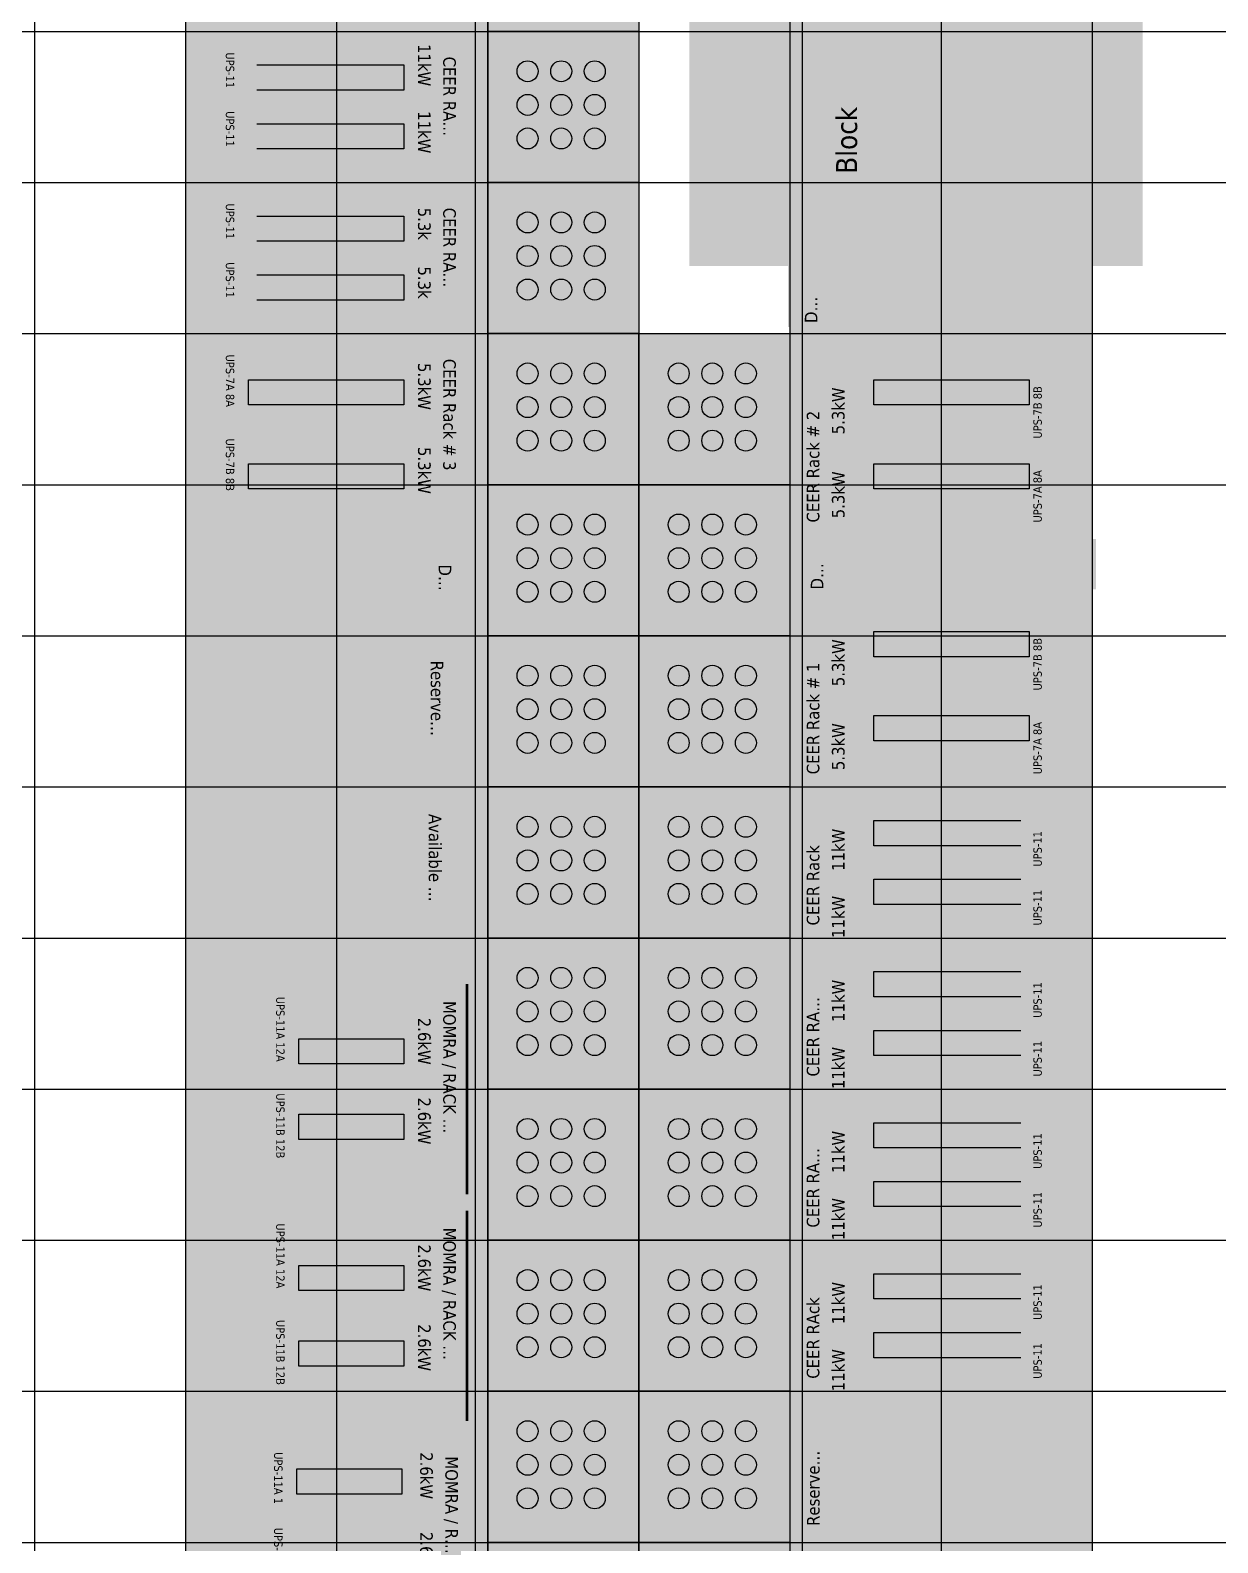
# Model space of a CAD drawing. Header units: millimetres. Extents: x -618 to 58287, y -23922 to -2396.
# Drawn here: x 34783 to 39499, y -15601 to -9595 of the extents above; entities that cross this region are included whole.
import ezdxf

# ---------------------------------------------------------------- set-up
doc = ezdxf.new("R2010")
doc.units = ezdxf.units.MM
doc.header["$MEASUREMENT"] = 0
for name, color, linetype, true_color in [('Background', 7, 'Continuous', 0xffffff), ('Equipment', 7, 'Continuous', 0xffffff), ('Names', 7, 'Continuous', 0xffffff), ('Power', 7, 'Continuous', 0xffffff), ('Room fixture', 7, 'Continuous', 0xffffff), ('Rows', 7, 'Continuous', 0xffffff), ('Tile grid', 7, 'Continuous', 0xafafaf), ('Walls and cages', 7, 'Continuous', 0xffffff)]:
    doc.layers.add(name, color=color, linetype=linetype, true_color=true_color)
doc.styles.add('Tahoma#false#false', font='tahoma.ttf', dxfattribs={"height": 0.2})

msp = doc.modelspace()

# ---------------------------------------------------------------- linework, layer by layer
at = {"layer": 'Background', "lineweight": -3, "transparency": 33554687}
for points in [[(35400, -9600), (36600, -9600), (36600, -10200)], [(36600, -10200), (35400, -10200), (35400, -9600)], [(35400, -10200), (36600, -10200), (36600, -10800)], [(36600, -10800), (35400, -10800), (35400, -10200)], [(38992.3, -10774.3), (37792.3, -10774.3), (37792.3, -10524.3)], [(37792.3, -10524.3), (38992.3, -10524.3), (38992.3, -10774.3)], [(35400, -10800), (36600, -10800), (36600, -11600)], [(36600, -11600), (35400, -11600), (35400, -10800)], [(39000, -11600), (37800, -11600), (37800, -10800)], [(37800, -10800), (39000, -10800), (39000, -11600)], [(35432, -11600), (36582, -11600), (36582, -11950)], [(36582, -11950), (35432, -11950), (35432, -11600)], [(39016, -11816), (37816, -11816), (37816, -11616)], [(37816, -11616), (39016, -11616), (39016, -11816)], [(39000, -12600), (37800, -12600), (37800, -11800)], [(37800, -11800), (39000, -11800), (39000, -12600)], [(35467.3, -11982), (36550.7, -11982), (36550.7, -12582)], [(36550.7, -12582), (35467.3, -12582), (35467.3, -11982)], [(35476, -12590.7), (36542.7, -12590.7), (36542.7, -13240.7)], [(36542.7, -13240.7), (35476, -13240.7), (35476, -12590.7)], [(39000, -13200), (37800, -13200), (37800, -12600)], [(37800, -12600), (39000, -12600), (39000, -13200)], [(39000, -13800), (37800, -13800), (37800, -13200)], [(37800, -13200), (39000, -13200), (39000, -13800)], [(35600, -13350), (36600, -13350), (36600, -14250)], [(36600, -14250), (35600, -14250), (35600, -13350)], [(39000, -14400), (37800, -14400), (37800, -13800)], [(37800, -13800), (39000, -13800), (39000, -14400)], [(35600, -14250), (36600, -14250), (36600, -15150)], [(36600, -15150), (35600, -15150), (35600, -14250)], [(39000, -15000), (37800, -15000), (37800, -14400)], [(37800, -14400), (39000, -14400), (39000, -15000)], [(38884.3, -15601), (37801, -15601), (37801, -15001)], [(37801, -15001), (38884.3, -15001), (38884.3, -15601)], [(35608.3, -15141.7), (36608.3, -15141.7), (36608.3, -15891.7)], [(36608.3, -15891.7), (35608.3, -15891.7), (35608.3, -15141.7)]]:
    msp.add_solid(points, dxfattribs=at)
at = {"layer": 'Equipment', "color": 8, "lineweight": 50, "true_color": 0x6e6e6e, "transparency": 33554687}
for p, q in [((36516.7, -13383.3), (36516.7, -14216.7)), ((36516.7, -14283.3), (36516.7, -15116.7))]:
    msp.add_line(p, q, dxfattribs=at)
at = {"layer": 'Equipment', "color": 9, "lineweight": 50, "true_color": 0xc0c0c0, "transparency": 33554687}
for points in [[(35466.7, -10133.3), (35400, -10200), (35400, -9600)], [(35466.7, -9666.7), (35466.7, -10133.3), (35400, -9600)], [(36533.3, -9666.7), (35466.7, -9666.7), (35400, -9600)], [(35400, -9600), (36600, -9600), (36533.3, -9666.7)], [(36600, -9600), (36600, -10200), (36533.3, -10133.3)], [(36600, -9600), (36533.3, -10133.3), (36533.3, -9666.7)], [(36600, -10200), (35400, -10200), (35466.7, -10133.3)], [(35466.7, -10133.3), (36533.3, -10133.3), (36600, -10200)], [(35466.7, -10733.3), (35400, -10800), (35400, -10200)], [(35466.7, -10266.7), (35466.7, -10733.3), (35400, -10200)], [(36533.3, -10266.7), (35466.7, -10266.7), (35400, -10200)], [(35400, -10200), (36600, -10200), (36533.3, -10266.7)], [(36600, -10200), (36600, -10800), (36533.3, -10733.3)], [(36600, -10200), (36533.3, -10733.3), (36533.3, -10266.7)], [(36600, -10800), (35400, -10800), (35466.7, -10733.3)], [(35466.7, -10733.3), (36533.3, -10733.3), (36600, -10800)], [(35466.7, -11533.3), (35400, -11600), (35400, -10800)], [(35466.7, -10866.7), (35466.7, -11533.3), (35400, -10800)], [(36533.3, -10866.7), (35466.7, -10866.7), (35400, -10800)], [(35400, -10800), (36600, -10800), (36533.3, -10866.7)], [(36600, -10800), (36600, -11600), (36533.3, -11533.3)], [(36600, -10800), (36533.3, -11533.3), (36533.3, -10866.7)], [(38933.3, -10866.7), (37866.7, -10866.7), (37800, -10800)], [(37800, -10800), (39000, -10800), (38933.3, -10866.7)], [(37800, -11600), (37800, -10800), (37866.7, -10866.7)], [(38933.3, -10866.7), (39000, -10800), (39000, -11600)], [(37800, -11600), (37866.7, -10866.7), (37866.7, -11533.3)], [(38933.3, -11533.3), (38933.3, -10866.7), (39000, -11600)], [(36600, -11600), (35400, -11600), (35466.7, -11533.3)], [(35466.7, -11533.3), (36533.3, -11533.3), (36600, -11600)], [(39000, -11600), (37800, -11600), (37866.7, -11533.3)], [(37866.7, -11533.3), (38933.3, -11533.3), (39000, -11600)], [(38933.3, -11866.7), (37866.7, -11866.7), (37800, -11800)], [(37800, -11800), (39000, -11800), (38933.3, -11866.7)], [(37800, -12600), (37800, -11800), (37866.7, -11866.7)], [(38933.3, -11866.7), (39000, -11800), (39000, -12600)], [(37800, -12600), (37866.7, -11866.7), (37866.7, -12533.3)], [(38933.3, -12533.3), (38933.3, -11866.7), (39000, -12600)], [(39000, -12600), (37800, -12600), (37866.7, -12533.3)], [(37866.7, -12533.3), (38933.3, -12533.3), (39000, -12600)], [(38933.3, -12666.7), (37866.7, -12666.7), (37800, -12600)], [(37800, -12600), (39000, -12600), (38933.3, -12666.7)], [(37800, -13200), (37800, -12600), (37866.7, -12666.7)], [(38933.3, -12666.7), (39000, -12600), (39000, -13200)], [(37800, -13200), (37866.7, -12666.7), (37866.7, -13133.3)], [(38933.3, -13133.3), (38933.3, -12666.7), (39000, -13200)], [(39000, -13200), (37800, -13200), (37866.7, -13133.3)], [(37866.7, -13133.3), (38933.3, -13133.3), (39000, -13200)], [(38933.3, -13266.7), (37866.7, -13266.7), (37800, -13200)], [(37800, -13200), (39000, -13200), (38933.3, -13266.7)], [(37800, -13800), (37800, -13200), (37866.7, -13266.7)], [(38933.3, -13266.7), (39000, -13200), (39000, -13800)], [(37800, -13800), (37866.7, -13266.7), (37866.7, -13733.3)], [(38933.3, -13733.3), (38933.3, -13266.7), (39000, -13800)], [(35666.7, -14183.3), (35600, -14250), (35600, -13350)], [(35666.7, -13416.7), (35666.7, -14183.3), (35600, -13350)], [(36533.3, -13416.7), (35666.7, -13416.7), (35600, -13350)], [(35600, -13350), (36600, -13350), (36533.3, -13416.7)], [(36600, -13350), (36600, -14250), (36533.3, -14183.3)], [(36600, -13350), (36533.3, -14183.3), (36533.3, -13416.7)], [(39000, -13800), (37800, -13800), (37866.7, -13733.3)], [(37866.7, -13733.3), (38933.3, -13733.3), (39000, -13800)], [(38933.3, -13866.7), (37866.7, -13866.7), (37800, -13800)], [(37800, -13800), (39000, -13800), (38933.3, -13866.7)], [(37800, -14400), (37800, -13800), (37866.7, -13866.7)], [(38933.3, -13866.7), (39000, -13800), (39000, -14400)], [(37800, -14400), (37866.7, -13866.7), (37866.7, -14333.3)], [(38933.3, -14333.3), (38933.3, -13866.7), (39000, -14400)], [(36600, -14250), (35600, -14250), (35666.7, -14183.3)], [(35666.7, -14183.3), (36533.3, -14183.3), (36600, -14250)], [(35666.7, -15083.3), (35600, -15150), (35600, -14250)], [(35666.7, -14316.7), (35666.7, -15083.3), (35600, -14250)], [(36533.3, -14316.7), (35666.7, -14316.7), (35600, -14250)], [(35600, -14250), (36600, -14250), (36533.3, -14316.7)], [(36600, -14250), (36600, -15150), (36533.3, -15083.3)], [(36600, -14250), (36533.3, -15083.3), (36533.3, -14316.7)], [(39000, -14400), (37800, -14400), (37866.7, -14333.3)], [(37866.7, -14333.3), (38933.3, -14333.3), (39000, -14400)], [(38933.3, -14466.7), (37866.7, -14466.7), (37800, -14400)], [(37800, -14400), (39000, -14400), (38933.3, -14466.7)], [(37800, -15000), (37800, -14400), (37866.7, -14466.7)], [(38933.3, -14466.7), (39000, -14400), (39000, -15000)], [(37800, -15000), (37866.7, -14466.7), (37866.7, -14933.3)], [(38933.3, -14933.3), (38933.3, -14466.7), (39000, -15000)], [(39000, -15000), (37800, -15000), (37866.7, -14933.3)], [(37866.7, -14933.3), (38933.3, -14933.3), (39000, -15000)], [(36600, -15150), (35600, -15150), (35666.7, -15083.3)], [(35666.7, -15083.3), (36533.3, -15083.3), (36600, -15150)], [(35675, -15825), (35608.3, -15891.7), (35608.3, -15141.7)], [(35675, -15208.3), (35675, -15825), (35608.3, -15141.7)], [(36541.7, -15208.3), (35675, -15208.3), (35608.3, -15141.7)], [(35608.3, -15141.7), (36608.3, -15141.7), (36541.7, -15208.3)], [(36608.3, -15141.7), (36608.3, -15891.7), (36541.7, -15825)], [(36608.3, -15141.7), (36541.7, -15825), (36541.7, -15208.3)]]:
    msp.add_solid(points, dxfattribs=at)
at = {"layer": 'Equipment', "color": 18, "lineweight": -3, "true_color": 0x000000, "transparency": 33554687}
for points in [[(35416.7, -10183.3), (35400, -10200), (35400, -9600)], [(35416.7, -9616.7), (35416.7, -10183.3), (35400, -9600)], [(36583.3, -9616.7), (35416.7, -9616.7), (35400, -9600)], [(35400, -9600), (36600, -9600), (36583.3, -9616.7)], [(36600, -9600), (36600, -10200), (36583.3, -10183.3)], [(36600, -9600), (36583.3, -10183.3), (36583.3, -9616.7)], [(36600, -10200), (35400, -10200), (35416.7, -10183.3)], [(35416.7, -10783.3), (35400, -10800), (35400, -10200)], [(35416.7, -10216.7), (35416.7, -10783.3), (35400, -10200)], [(36583.3, -10216.7), (35416.7, -10216.7), (35400, -10200)], [(35400, -10200), (36600, -10200), (36583.3, -10216.7)], [(35416.7, -10183.3), (36583.3, -10183.3), (36600, -10200)], [(36600, -10200), (36600, -10800), (36583.3, -10783.3)], [(36600, -10200), (36583.3, -10783.3), (36583.3, -10216.7)], [(38975.7, -10541), (37809, -10541), (37792.3, -10524.3)], [(37792.3, -10524.3), (38992.3, -10524.3), (38975.7, -10541)], [(37792.3, -10774.3), (37792.3, -10524.3), (37809, -10541)], [(37792.3, -10774.3), (37809, -10541), (37809, -10757.7)], [(38975.7, -10541), (38992.3, -10524.3), (38992.3, -10774.3)], [(38975.7, -10757.7), (38975.7, -10541), (38992.3, -10774.3)], [(36600, -10800), (35400, -10800), (35416.7, -10783.3)], [(35416.7, -11583.3), (35400, -11600), (35400, -10800)], [(35416.7, -10816.7), (35416.7, -11583.3), (35400, -10800)], [(36583.3, -10816.7), (35416.7, -10816.7), (35400, -10800)], [(35400, -10800), (36600, -10800), (36583.3, -10816.7)], [(35416.7, -10783.3), (36583.3, -10783.3), (36600, -10800)], [(36600, -10800), (36600, -11600), (36583.3, -11583.3)], [(36600, -10800), (36583.3, -11583.3), (36583.3, -10816.7)], [(38992.3, -10774.3), (37792.3, -10774.3), (37809, -10757.7)], [(38983.3, -10816.7), (37816.7, -10816.7), (37800, -10800)], [(37800, -10800), (39000, -10800), (38983.3, -10816.7)], [(37800, -11600), (37800, -10800), (37816.7, -10816.7)], [(37809, -10757.7), (38975.7, -10757.7), (38992.3, -10774.3)], [(38983.3, -10816.7), (39000, -10800), (39000, -11600)], [(37800, -11600), (37816.7, -10816.7), (37816.7, -11583.3)], [(38983.3, -11583.3), (38983.3, -10816.7), (39000, -11600)], [(36600, -11600), (35400, -11600), (35416.7, -11583.3)], [(35416.7, -11583.3), (36583.3, -11583.3), (36600, -11600)], [(39000, -11600), (37800, -11600), (37816.7, -11583.3)], [(37816.7, -11583.3), (38983.3, -11583.3), (39000, -11600)], [(35448.7, -11933.3), (35432, -11950), (35432, -11600)], [(35448.7, -11616.7), (35448.7, -11933.3), (35432, -11600)], [(36565.3, -11616.7), (35448.7, -11616.7), (35432, -11600)], [(35432, -11600), (36582, -11600), (36565.3, -11616.7)], [(36582, -11600), (36582, -11950), (36565.3, -11933.3)], [(36582, -11600), (36565.3, -11933.3), (36565.3, -11616.7)], [(38999.3, -11632.7), (37832.7, -11632.7), (37816, -11616)], [(37816, -11616), (39016, -11616), (38999.3, -11632.7)], [(37816, -11816), (37816, -11616), (37832.7, -11632.7)], [(37816, -11816), (37832.7, -11632.7), (37832.7, -11799.3)], [(38999.3, -11632.7), (39016, -11616), (39016, -11816)], [(38999.3, -11799.3), (38999.3, -11632.7), (39016, -11816)], [(38983.3, -11816.7), (37816.7, -11816.7), (37800, -11800)], [(37800, -11800), (39000, -11800), (38983.3, -11816.7)], [(37800, -12600), (37800, -11800), (37816.7, -11816.7)], [(37800, -12600), (37816.7, -11816.7), (37816.7, -12583.3)], [(39016, -11816), (37816, -11816), (37832.7, -11799.3)], [(37832.7, -11799.3), (38999.3, -11799.3), (39016, -11816)], [(38983.3, -11816.7), (39000, -11800), (39000, -12600)], [(38983.3, -12583.3), (38983.3, -11816.7), (39000, -12600)], [(36582, -11950), (35432, -11950), (35448.7, -11933.3)], [(35448.7, -11933.3), (36565.3, -11933.3), (36582, -11950)], [(35484, -12565.3), (35467.3, -12582), (35467.3, -11982)], [(35484, -11998.7), (35484, -12565.3), (35467.3, -11982)], [(36534, -11998.7), (35484, -11998.7), (35467.3, -11982)], [(35467.3, -11982), (36550.7, -11982), (36534, -11998.7)], [(36550.7, -11982), (36550.7, -12582), (36534, -12565.3)], [(36550.7, -11982), (36534, -12565.3), (36534, -11998.7)], [(36550.7, -12582), (35467.3, -12582), (35484, -12565.3)], [(35492.7, -13224), (35476, -13240.7), (35476, -12590.7)], [(35492.7, -12607.3), (35492.7, -13224), (35476, -12590.7)], [(36526, -12607.3), (35492.7, -12607.3), (35476, -12590.7)], [(35476, -12590.7), (36542.7, -12590.7), (36526, -12607.3)], [(35484, -12565.3), (36534, -12565.3), (36550.7, -12582)], [(36542.7, -12590.7), (36542.7, -13240.7), (36526, -13224)], [(36542.7, -12590.7), (36526, -13224), (36526, -12607.3)], [(39000, -12600), (37800, -12600), (37816.7, -12583.3)], [(38983.3, -12616.7), (37816.7, -12616.7), (37800, -12600)], [(37800, -12600), (39000, -12600), (38983.3, -12616.7)], [(37800, -13200), (37800, -12600), (37816.7, -12616.7)], [(37816.7, -12583.3), (38983.3, -12583.3), (39000, -12600)], [(38983.3, -12616.7), (39000, -12600), (39000, -13200)], [(37800, -13200), (37816.7, -12616.7), (37816.7, -13183.3)], [(38983.3, -13183.3), (38983.3, -12616.7), (39000, -13200)], [(39000, -13200), (37800, -13200), (37816.7, -13183.3)], [(38983.3, -13216.7), (37816.7, -13216.7), (37800, -13200)], [(37800, -13200), (39000, -13200), (38983.3, -13216.7)], [(37800, -13800), (37800, -13200), (37816.7, -13216.7)], [(37816.7, -13183.3), (38983.3, -13183.3), (39000, -13200)], [(38983.3, -13216.7), (39000, -13200), (39000, -13800)], [(36542.7, -13240.7), (35476, -13240.7), (35492.7, -13224)], [(35492.7, -13224), (36526, -13224), (36542.7, -13240.7)], [(37800, -13800), (37816.7, -13216.7), (37816.7, -13783.3)], [(38983.3, -13783.3), (38983.3, -13216.7), (39000, -13800)], [(35616.7, -14233.3), (35600, -14250), (35600, -13350)], [(35616.7, -13366.7), (35616.7, -14233.3), (35600, -13350)], [(36583.3, -13366.7), (35616.7, -13366.7), (35600, -13350)], [(35600, -13350), (36600, -13350), (36583.3, -13366.7)], [(36600, -13350), (36600, -14250), (36583.3, -14233.3)], [(36600, -13350), (36583.3, -14233.3), (36583.3, -13366.7)], [(39000, -13800), (37800, -13800), (37816.7, -13783.3)], [(38983.3, -13816.7), (37816.7, -13816.7), (37800, -13800)], [(37800, -13800), (39000, -13800), (38983.3, -13816.7)], [(37800, -14400), (37800, -13800), (37816.7, -13816.7)], [(37816.7, -13783.3), (38983.3, -13783.3), (39000, -13800)], [(38983.3, -13816.7), (39000, -13800), (39000, -14400)], [(37800, -14400), (37816.7, -13816.7), (37816.7, -14383.3)], [(38983.3, -14383.3), (38983.3, -13816.7), (39000, -14400)], [(36600, -14250), (35600, -14250), (35616.7, -14233.3)], [(35616.7, -14233.3), (36583.3, -14233.3), (36600, -14250)], [(35616.7, -15133.3), (35600, -15150), (35600, -14250)], [(35616.7, -14266.7), (35616.7, -15133.3), (35600, -14250)], [(36583.3, -14266.7), (35616.7, -14266.7), (35600, -14250)], [(35600, -14250), (36600, -14250), (36583.3, -14266.7)], [(36600, -14250), (36600, -15150), (36583.3, -15133.3)], [(36600, -14250), (36583.3, -15133.3), (36583.3, -14266.7)], [(39000, -14400), (37800, -14400), (37816.7, -14383.3)], [(38983.3, -14416.7), (37816.7, -14416.7), (37800, -14400)], [(37800, -14400), (39000, -14400), (38983.3, -14416.7)], [(37800, -15000), (37800, -14400), (37816.7, -14416.7)], [(37816.7, -14383.3), (38983.3, -14383.3), (39000, -14400)], [(38983.3, -14416.7), (39000, -14400), (39000, -15000)], [(37800, -15000), (37816.7, -14416.7), (37816.7, -14983.3)], [(38983.3, -14983.3), (38983.3, -14416.7), (39000, -15000)], [(39000, -15000), (37800, -15000), (37816.7, -14983.3)], [(38867.7, -15017.7), (37817.7, -15017.7), (37801, -15001)], [(37801, -15001), (38884.3, -15001), (38867.7, -15017.7)], [(37801, -15601), (37801, -15001), (37817.7, -15017.7)], [(37816.7, -14983.3), (38983.3, -14983.3), (39000, -15000)], [(38867.7, -15017.7), (38884.3, -15001), (38884.3, -15601)], [(37801, -15601), (37817.7, -15017.7), (37817.7, -15584.3)], [(38867.7, -15584.3), (38867.7, -15017.7), (38884.3, -15601)], [(36600, -15150), (35600, -15150), (35616.7, -15133.3)], [(35616.7, -15133.3), (36583.3, -15133.3), (36600, -15150)], [(35625, -15875), (35608.3, -15891.7), (35608.3, -15141.7)], [(35625, -15158.3), (35625, -15875), (35608.3, -15141.7)], [(36591.7, -15158.3), (35625, -15158.3), (35608.3, -15141.7)], [(35608.3, -15141.7), (36608.3, -15141.7), (36591.7, -15158.3)], [(36608.3, -15141.7), (36608.3, -15891.7), (36591.7, -15875)], [(36608.3, -15141.7), (36591.7, -15875), (36591.7, -15158.3)], [(38884.3, -15601), (37801, -15601), (37817.7, -15584.3)], [(37817.7, -15584.3), (38867.7, -15584.3), (38884.3, -15601)]]:
    msp.add_solid(points, dxfattribs=at)
at = {"layer": 'Equipment', "color": 21, "lineweight": 50, "true_color": 0xf49191, "transparency": 33554687}
for points in [[(38925.7, -10591), (37859, -10591), (37792.3, -10524.3)], [(37792.3, -10524.3), (38992.3, -10524.3), (38925.7, -10591)], [(37792.3, -10774.3), (37792.3, -10524.3), (37859, -10591)], [(38925.7, -10591), (38992.3, -10524.3), (38992.3, -10774.3)], [(37792.3, -10774.3), (37859, -10591), (37859, -10707.7)], [(38925.7, -10707.7), (38925.7, -10591), (38992.3, -10774.3)], [(38992.3, -10774.3), (37792.3, -10774.3), (37859, -10707.7)], [(37859, -10707.7), (38925.7, -10707.7), (38992.3, -10774.3)], [(35498.7, -11883.3), (35432, -11950), (35432, -11600)], [(35498.7, -11666.7), (35498.7, -11883.3), (35432, -11600)], [(36515.3, -11666.7), (35498.7, -11666.7), (35432, -11600)], [(35432, -11600), (36582, -11600), (36515.3, -11666.7)], [(36582, -11600), (36582, -11950), (36515.3, -11883.3)], [(36582, -11600), (36515.3, -11883.3), (36515.3, -11666.7)], [(38949.3, -11682.7), (37882.7, -11682.7), (37816, -11616)], [(37816, -11616), (39016, -11616), (38949.3, -11682.7)], [(37816, -11816), (37816, -11616), (37882.7, -11682.7)], [(38949.3, -11682.7), (39016, -11616), (39016, -11816)], [(37816, -11816), (37882.7, -11682.7), (37882.7, -11749.3)], [(38949.3, -11749.3), (38949.3, -11682.7), (39016, -11816)], [(39016, -11816), (37816, -11816), (37882.7, -11749.3)], [(37882.7, -11749.3), (38949.3, -11749.3), (39016, -11816)], [(36582, -11950), (35432, -11950), (35498.7, -11883.3)], [(35498.7, -11883.3), (36515.3, -11883.3), (36582, -11950)], [(35534, -12515.3), (35467.3, -12582), (35467.3, -11982)], [(35534, -12048.7), (35534, -12515.3), (35467.3, -11982)], [(36484, -12048.7), (35534, -12048.7), (35467.3, -11982)], [(35467.3, -11982), (36550.7, -11982), (36484, -12048.7)], [(36550.7, -11982), (36550.7, -12582), (36484, -12515.3)], [(36550.7, -11982), (36484, -12515.3), (36484, -12048.7)], [(36550.7, -12582), (35467.3, -12582), (35534, -12515.3)], [(35534, -12515.3), (36484, -12515.3), (36550.7, -12582)], [(35542.7, -13174), (35476, -13240.7), (35476, -12590.7)], [(35542.7, -12657.3), (35542.7, -13174), (35476, -12590.7)], [(36476, -12657.3), (35542.7, -12657.3), (35476, -12590.7)], [(35476, -12590.7), (36542.7, -12590.7), (36476, -12657.3)], [(36542.7, -12590.7), (36542.7, -13240.7), (36476, -13174)], [(36542.7, -12590.7), (36476, -13174), (36476, -12657.3)], [(36542.7, -13240.7), (35476, -13240.7), (35542.7, -13174)], [(35542.7, -13174), (36476, -13174), (36542.7, -13240.7)], [(38817.7, -15067.7), (37867.7, -15067.7), (37801, -15001)], [(37801, -15001), (38884.3, -15001), (38817.7, -15067.7)], [(37801, -15601), (37801, -15001), (37867.7, -15067.7)], [(38817.7, -15067.7), (38884.3, -15001), (38884.3, -15601)], [(37801, -15601), (37867.7, -15067.7), (37867.7, -15534.3)], [(38817.7, -15534.3), (38817.7, -15067.7), (38884.3, -15601)], [(38884.3, -15601), (37801, -15601), (37867.7, -15534.3)], [(37867.7, -15534.3), (38817.7, -15534.3), (38884.3, -15601)]]:
    msp.add_solid(points, dxfattribs=at)
at = {"layer": 'Power', "color": 8, "lineweight": -3, "true_color": 0x808080, "transparency": 33554687}
for p, q in [((35683.3, -9733.3), (36266.7, -9733.3)), ((36266.7, -9733.3), (36266.7, -9833.3)), ((36266.7, -9833.3), (35683.3, -9833.3)), ((35683.3, -9966.7), (36266.7, -9966.7)), ((36266.7, -9966.7), (36266.7, -10066.7)), ((36266.7, -10066.7), (35683.3, -10066.7)), ((35683.3, -10333.3), (36266.7, -10333.3)), ((36266.7, -10333.3), (36266.7, -10433.3)), ((36266.7, -10433.3), (35683.3, -10433.3)), ((35683.3, -10566.7), (36266.7, -10566.7)), ((36266.7, -10566.7), (36266.7, -10666.7)), ((36266.7, -10666.7), (35683.3, -10666.7)), ((35650, -11083.3), (35650, -10983.3)), ((35650, -10983.3), (36266.7, -10983.3)), ((36266.7, -10983.3), (36266.7, -11083.3)), ((38133.3, -11083.3), (38133.3, -10983.3)), ((38133.3, -10983.3), (38750, -10983.3)), ((38750, -10983.3), (38750, -11083.3)), ((36266.7, -11083.3), (35650, -11083.3)), ((38750, -11083.3), (38133.3, -11083.3)), ((35650, -11416.7), (35650, -11316.7)), ((35650, -11316.7), (36266.7, -11316.7)), ((36266.7, -11316.7), (36266.7, -11416.7)), ((38133.3, -11416.7), (38133.3, -11316.7)), ((38133.3, -11316.7), (38750, -11316.7)), ((38750, -11316.7), (38750, -11416.7)), ((36266.7, -11416.7), (35650, -11416.7)), ((38750, -11416.7), (38133.3, -11416.7)), ((38133.3, -12083.3), (38133.3, -11983.3)), ((38133.3, -11983.3), (38750, -11983.3)), ((38750, -11983.3), (38750, -12083.3)), ((38750, -12083.3), (38133.3, -12083.3)), ((38133.3, -12416.7), (38133.3, -12316.7)), ((38133.3, -12316.7), (38750, -12316.7)), ((38750, -12316.7), (38750, -12416.7)), ((38750, -12416.7), (38133.3, -12416.7)), ((38133.3, -12833.3), (38133.3, -12733.3)), ((38133.3, -12733.3), (38716.7, -12733.3)), ((38716.7, -12833.3), (38133.3, -12833.3)), ((38133.3, -13066.7), (38133.3, -12966.7)), ((38133.3, -12966.7), (38716.7, -12966.7)), ((38716.7, -13066.7), (38133.3, -13066.7)), ((38133.3, -13433.3), (38133.3, -13333.3)), ((38133.3, -13333.3), (38716.7, -13333.3)), ((38716.7, -13433.3), (38133.3, -13433.3)), ((38133.3, -13666.7), (38133.3, -13566.7)), ((38133.3, -13566.7), (38716.7, -13566.7)), ((35850, -13700), (35850, -13600)), ((35850, -13600), (36266.7, -13600)), ((36266.7, -13600), (36266.7, -13700)), ((38716.7, -13666.7), (38133.3, -13666.7)), ((36266.7, -13700), (35850, -13700)), ((35850, -14000), (35850, -13900)), ((35850, -13900), (36266.7, -13900)), ((36266.7, -13900), (36266.7, -14000)), ((38133.3, -14033.3), (38133.3, -13933.3)), ((38133.3, -13933.3), (38716.7, -13933.3)), ((36266.7, -14000), (35850, -14000)), ((38716.7, -14033.3), (38133.3, -14033.3)), ((38133.3, -14266.7), (38133.3, -14166.7)), ((38133.3, -14166.7), (38716.7, -14166.7)), ((38716.7, -14266.7), (38133.3, -14266.7)), ((35850, -14600), (35850, -14500)), ((35850, -14500), (36266.7, -14500)), ((36266.7, -14500), (36266.7, -14600)), ((38133.3, -14633.3), (38133.3, -14533.3)), ((38133.3, -14533.3), (38716.7, -14533.3)), ((36266.7, -14600), (35850, -14600)), ((38716.7, -14633.3), (38133.3, -14633.3)), ((38133.3, -14866.7), (38133.3, -14766.7)), ((38133.3, -14766.7), (38716.7, -14766.7)), ((35850, -14900), (35850, -14800)), ((35850, -14800), (36266.7, -14800)), ((36266.7, -14800), (36266.7, -14900)), ((38716.7, -14866.7), (38133.3, -14866.7)), ((36266.7, -14900), (35850, -14900)), ((35841.7, -15408.3), (35841.7, -15308.3)), ((35841.7, -15308.3), (36258.3, -15308.3)), ((36258.3, -15308.3), (36258.3, -15408.3)), ((36258.3, -15408.3), (35841.7, -15408.3))]:
    msp.add_line(p, q, dxfattribs=at)
at = {"layer": 'Power', "color": 138, "lineweight": -3, "true_color": 0x01505e, "transparency": 33554687}
for points in [[(35600, -9683.3), (35600, -9883.3), (35516.7, -9683.3), (35516.7, -9883.3)], [(35600, -9916.7), (35600, -10116.7), (35516.7, -9916.7), (35516.7, -10116.7)], [(35600, -10283.3), (35600, -10483.3), (35516.7, -10283.3), (35516.7, -10483.3)], [(35600, -10516.7), (35600, -10716.7), (35516.7, -10516.7), (35516.7, -10716.7)], [(35600, -10883.3), (35600, -11183.3), (35516.7, -10883.3), (35516.7, -11183.3)], [(38800, -11183.3), (38800, -10883.3), (38883.3, -11183.3), (38883.3, -10883.3)], [(35600, -11216.7), (35600, -11516.7), (35516.7, -11216.7), (35516.7, -11516.7)], [(38800, -11516.7), (38800, -11216.7), (38883.3, -11516.7), (38883.3, -11216.7)], [(38800, -12183.3), (38800, -11883.3), (38883.3, -12183.3), (38883.3, -11883.3)], [(38800, -12516.7), (38800, -12216.7), (38883.3, -12516.7), (38883.3, -12216.7)], [(38800, -12883.3), (38800, -12683.3), (38883.3, -12883.3), (38883.3, -12683.3)], [(38800, -13116.7), (38800, -12916.7), (38883.3, -13116.7), (38883.3, -12916.7)], [(38800, -13483.3), (38800, -13283.3), (38883.3, -13483.3), (38883.3, -13283.3)], [(35800, -13433.3), (35800, -13783.3), (35716.7, -13433.3), (35716.7, -13783.3)], [(38800, -13716.7), (38800, -13516.7), (38883.3, -13716.7), (38883.3, -13516.7)], [(35800, -13816.7), (35800, -14166.7), (35716.7, -13816.7), (35716.7, -14166.7)], [(38800, -14083.3), (38800, -13883.3), (38883.3, -14083.3), (38883.3, -13883.3)], [(38800, -14316.7), (38800, -14116.7), (38883.3, -14316.7), (38883.3, -14116.7)], [(35800, -14333.3), (35800, -14683.3), (35716.7, -14333.3), (35716.7, -14683.3)], [(38800, -14683.3), (38800, -14483.3), (38883.3, -14683.3), (38883.3, -14483.3)], [(35800, -14716.7), (35800, -15066.7), (35716.7, -14716.7), (35716.7, -15066.7)], [(38800, -14916.7), (38800, -14716.7), (38883.3, -14916.7), (38883.3, -14716.7)], [(35791.7, -15241.7), (35791.7, -15525), (35708.3, -15241.7), (35708.3, -15525)], [(35791.7, -15541.7), (35791.7, -15825), (35708.3, -15541.7), (35708.3, -15825)]]:
    msp.add_solid(points, dxfattribs=at)
at = {"layer": 'Power', "lineweight": -3, "transparency": 33554687}
for points in [[(36266.7, -9733.3), (36266.7, -9833.3), (35650, -9733.3), (35650, -9833.3)], [(36266.7, -9966.7), (36266.7, -10066.7), (35650, -9966.7), (35650, -10066.7)], [(36266.7, -10333.3), (36266.7, -10433.3), (35650, -10333.3), (35650, -10433.3)], [(36266.7, -10566.7), (36266.7, -10666.7), (35650, -10566.7), (35650, -10666.7)], [(36266.7, -10983.3), (36266.7, -11083.3), (35650, -10983.3), (35650, -11083.3)], [(38133.3, -11083.3), (38133.3, -10983.3), (38750, -11083.3), (38750, -10983.3)], [(36266.7, -11316.7), (36266.7, -11416.7), (35650, -11316.7), (35650, -11416.7)], [(38133.3, -11416.7), (38133.3, -11316.7), (38750, -11416.7), (38750, -11316.7)], [(38133.3, -12083.3), (38133.3, -11983.3), (38750, -12083.3), (38750, -11983.3)], [(38133.3, -12416.7), (38133.3, -12316.7), (38750, -12416.7), (38750, -12316.7)], [(38133.3, -12833.3), (38133.3, -12733.3), (38750, -12833.3), (38750, -12733.3)], [(38133.3, -13066.7), (38133.3, -12966.7), (38750, -13066.7), (38750, -12966.7)], [(38133.3, -13433.3), (38133.3, -13333.3), (38750, -13433.3), (38750, -13333.3)], [(38133.3, -13666.7), (38133.3, -13566.7), (38750, -13666.7), (38750, -13566.7)], [(36266.7, -13600), (36266.7, -13700), (35850, -13600), (35850, -13700)], [(36266.7, -13900), (36266.7, -14000), (35850, -13900), (35850, -14000)], [(38133.3, -14033.3), (38133.3, -13933.3), (38750, -14033.3), (38750, -13933.3)], [(38133.3, -14266.7), (38133.3, -14166.7), (38750, -14266.7), (38750, -14166.7)], [(36266.7, -14500), (36266.7, -14600), (35850, -14500), (35850, -14600)], [(38133.3, -14633.3), (38133.3, -14533.3), (38750, -14633.3), (38750, -14533.3)], [(38133.3, -14866.7), (38133.3, -14766.7), (38750, -14866.7), (38750, -14766.7)], [(36266.7, -14800), (36266.7, -14900), (35850, -14800), (35850, -14900)], [(36258.3, -15308.3), (36258.3, -15408.3), (35841.7, -15308.3), (35841.7, -15408.3)]]:
    msp.add_solid(points, dxfattribs=at)
at = {"layer": 'Power', "color": 22, "lineweight": -3, "true_color": 0xc92518, "transparency": 33554687}
for points in [[(36266.7, -9733.3), (36266.7, -9833.3), (35650, -9733.3), (35650, -9833.3)], [(36266.7, -9966.7), (36266.7, -10066.7), (35650, -9966.7), (35650, -10066.7)], [(36266.7, -10983.3), (36266.7, -11083.3), (35650, -10983.3), (35650, -11083.3)], [(38133.3, -11083.3), (38133.3, -10983.3), (38750, -11083.3), (38750, -10983.3)], [(36266.7, -11316.7), (36266.7, -11416.7), (35650, -11316.7), (35650, -11416.7)], [(38133.3, -11416.7), (38133.3, -11316.7), (38750, -11416.7), (38750, -11316.7)], [(38133.3, -12083.3), (38133.3, -11983.3), (38750, -12083.3), (38750, -11983.3)], [(38133.3, -12416.7), (38133.3, -12316.7), (38750, -12416.7), (38750, -12316.7)], [(38133.3, -12833.3), (38133.3, -12733.3), (38750, -12833.3), (38750, -12733.3)], [(38133.3, -13066.7), (38133.3, -12966.7), (38750, -13066.7), (38750, -12966.7)], [(38133.3, -13433.3), (38133.3, -13333.3), (38750, -13433.3), (38750, -13333.3)], [(38133.3, -13666.7), (38133.3, -13566.7), (38750, -13666.7), (38750, -13566.7)], [(36266.7, -13600), (36266.7, -13700), (35850, -13600), (35850, -13700)], [(36266.7, -13900), (36266.7, -14000), (35850, -13900), (35850, -14000)], [(38133.3, -14033.3), (38133.3, -13933.3), (38750, -14033.3), (38750, -13933.3)], [(38133.3, -14266.7), (38133.3, -14166.7), (38750, -14266.7), (38750, -14166.7)], [(36266.7, -14500), (36266.7, -14600), (35850, -14500), (35850, -14600)], [(38133.3, -14633.3), (38133.3, -14533.3), (38750, -14633.3), (38750, -14533.3)], [(38133.3, -14866.7), (38133.3, -14766.7), (38750, -14866.7), (38750, -14766.7)], [(36266.7, -14800), (36266.7, -14900), (35850, -14800), (35850, -14900)], [(36258.3, -15308.3), (36258.3, -15408.3), (35841.7, -15308.3), (35841.7, -15408.3)]]:
    msp.add_solid(points, dxfattribs=at)
at = {"layer": 'Power', "color": 13, "lineweight": -3, "true_color": 0xe7473c, "transparency": 33554687}
for points in [[(35900, -9733.3), (35900, -9833.3), (35650, -9733.3), (35650, -9833.3)], [(35900, -9966.7), (35900, -10066.7), (35650, -9966.7), (35650, -10066.7)], [(36066.7, -10983.3), (36066.7, -11083.3), (35650, -10983.3), (35650, -11083.3)], [(38400, -11083.3), (38400, -10983.3), (38750, -11083.3), (38750, -10983.3)], [(36066.7, -11316.7), (36066.7, -11416.7), (35650, -11316.7), (35650, -11416.7)], [(38400, -11416.7), (38400, -11316.7), (38750, -11416.7), (38750, -11316.7)], [(38233.3, -12083.3), (38233.3, -11983.3), (38750, -12083.3), (38750, -11983.3)], [(38233.3, -12416.7), (38233.3, -12316.7), (38750, -12416.7), (38750, -12316.7)], [(38566.7, -12833.3), (38566.7, -12733.3), (38750, -12833.3), (38750, -12733.3)], [(38566.7, -13066.7), (38566.7, -12966.7), (38750, -13066.7), (38750, -12966.7)], [(38583.3, -13433.3), (38583.3, -13333.3), (38750, -13433.3), (38750, -13333.3)], [(38583.3, -13666.7), (38583.3, -13566.7), (38750, -13666.7), (38750, -13566.7)], [(36266.7, -13600), (36266.7, -13700), (35850, -13600), (35850, -13700)], [(36266.7, -13900), (36266.7, -14000), (35850, -13900), (35850, -14000)], [(38516.7, -14033.3), (38516.7, -13933.3), (38750, -14033.3), (38750, -13933.3)], [(38516.7, -14266.7), (38516.7, -14166.7), (38750, -14266.7), (38750, -14166.7)], [(36266.7, -14500), (36266.7, -14600), (35850, -14500), (35850, -14600)], [(38566.7, -14633.3), (38566.7, -14533.3), (38750, -14633.3), (38750, -14533.3)], [(38566.7, -14866.7), (38566.7, -14766.7), (38750, -14866.7), (38750, -14766.7)], [(36266.7, -14800), (36266.7, -14900), (35850, -14800), (35850, -14900)], [(36258.3, -15308.3), (36258.3, -15408.3), (35841.7, -15308.3), (35841.7, -15408.3)]]:
    msp.add_solid(points, dxfattribs=at)
at = {"layer": 'Power', "color": 151, "lineweight": -3, "true_color": 0x87ceeb, "transparency": 33554687}
for points in [[(36266.7, -10333.3), (36266.7, -10433.3), (35650, -10333.3), (35650, -10433.3)], [(36266.7, -10566.7), (36266.7, -10666.7), (35650, -10566.7), (35650, -10666.7)]]:
    msp.add_solid(points, dxfattribs=at)
at = {"layer": 'Power', "color": 8, "lineweight": -3, "true_color": 0x6e6e6e, "transparency": 33554687}
for points in [[(36083.3, -10333.3), (36083.3, -10433.3), (35650, -10333.3), (35650, -10433.3)], [(36083.3, -10566.7), (36083.3, -10666.7), (35650, -10566.7), (35650, -10666.7)]]:
    msp.add_solid(points, dxfattribs=at)
at = {"layer": 'Power', "color": 9, "lineweight": -3, "true_color": 0xc0c0c0, "transparency": 33554687}
for points in [[(35866.7, -10333.3), (35866.7, -10433.3), (35650, -10333.3), (35650, -10433.3)], [(35866.7, -10566.7), (35866.7, -10666.7), (35650, -10566.7), (35650, -10666.7)]]:
    msp.add_solid(points, dxfattribs=at)
at = {"layer": 'Room fixture', "color": 9, "lineweight": -3, "true_color": 0xc0c0c0, "transparency": 33554687}
for p, q in [((36600, -9600), (36600, -9000)), ((37200, -9000), (37200, -9600)), ((37200, -9600), (36600, -9600)), ((36600, -9600), (37200, -9600)), ((36600, -10200), (36600, -9600)), ((37200, -9600), (37200, -10200)), ((36600, -10200), (37200, -10200)), ((36600, -10800), (36600, -10200)), ((37200, -10200), (36600, -10200)), ((37200, -10200), (37200, -10800)), ((37200, -10800), (36600, -10800)), ((36600, -10800), (37200, -10800)), ((36600, -11400), (36600, -10800)), ((37200, -10800), (37800, -10800)), ((37200, -11400), (37200, -10800)), ((37200, -10800), (37200, -11400)), ((37800, -10800), (37800, -11400)), ((36600, -11400), (37200, -11400)), ((36600, -12000), (36600, -11400)), ((37200, -11400), (36600, -11400)), ((37200, -11400), (37200, -12000)), ((37200, -11400), (37800, -11400)), ((37200, -12000), (37200, -11400)), ((37800, -11400), (37200, -11400)), ((37800, -11400), (37800, -12000)), ((37200, -12000), (36600, -12000)), ((36600, -12000), (37200, -12000)), ((36600, -12600), (36600, -12000)), ((37800, -12000), (37200, -12000)), ((37200, -12000), (37200, -12600)), ((37200, -12000), (37800, -12000)), ((37200, -12600), (37200, -12000)), ((37800, -12000), (37800, -12600)), ((37200, -12600), (36600, -12600)), ((36600, -12600), (37200, -12600)), ((36600, -13200), (36600, -12600)), ((37200, -12600), (37800, -12600)), ((37200, -13200), (37200, -12600)), ((37200, -12600), (37200, -13200)), ((37800, -12600), (37200, -12600)), ((37800, -12600), (37800, -13200)), ((36600, -13200), (37200, -13200)), ((36600, -13800), (36600, -13200)), ((37200, -13200), (36600, -13200)), ((37200, -13200), (37800, -13200)), ((37200, -13800), (37200, -13200)), ((37800, -13200), (37200, -13200)), ((37200, -13200), (37200, -13800)), ((37800, -13200), (37800, -13800)), ((36600, -13800), (37200, -13800)), ((36600, -14400), (36600, -13800)), ((37200, -13800), (36600, -13800)), ((37800, -13800), (37200, -13800)), ((37200, -13800), (37200, -14400)), ((37200, -13800), (37800, -13800)), ((37200, -14400), (37200, -13800)), ((37800, -13800), (37800, -14400)), ((37200, -14400), (36600, -14400)), ((36600, -14400), (37200, -14400)), ((36600, -15000), (36600, -14400)), ((37200, -14400), (37800, -14400)), ((37200, -15000), (37200, -14400)), ((37800, -14400), (37200, -14400)), ((37200, -14400), (37200, -15000)), ((37800, -14400), (37800, -15000)), ((36600, -15000), (37200, -15000)), ((36600, -15600), (36600, -15000)), ((37200, -15000), (36600, -15000)), ((37800, -15000), (37200, -15000)), ((37200, -15000), (37200, -15600)), ((37200, -15000), (37800, -15000)), ((37200, -15600), (37200, -15000)), ((37800, -15000), (37800, -15600)), ((36600, -15600), (37200, -15600)), ((36600, -16200), (36600, -15600)), ((37200, -15600), (36600, -15600)), ((37200, -15600), (37200, -16200)), ((37200, -15600), (37800, -15600)), ((37200, -16200), (37200, -15600)), ((37800, -15600), (37200, -15600)), ((37800, -15600), (37800, -16200))]:
    msp.add_line(p, q, dxfattribs=at)
for centre in [(36758.3, -9758.3), (36891.7, -9758.3), (37025, -9758.3), (36758.3, -9891.7), (36891.7, -9891.7), (37025, -9891.7), (36758.3, -10025), (36891.7, -10025), (37025, -10025), (36758.3, -10358.3), (36891.7, -10358.3), (37025, -10358.3), (36758.3, -10491.7), (36891.7, -10491.7), (37025, -10491.7), (36758.3, -10625), (36891.7, -10625), (37025, -10625), (36758.3, -10958.3), (36891.7, -10958.3), (37025, -10958.3), (37358.3, -10958.3), (37491.7, -10958.3), (37625, -10958.3), (36758.3, -11091.7), (36891.7, -11091.7), (37025, -11091.7), (37358.3, -11091.7), (37491.7, -11091.7), (37625, -11091.7), (36758.3, -11225), (36891.7, -11225), (37025, -11225), (37358.3, -11225), (37491.7, -11225), (37625, -11225), (36758.3, -11558.3), (36891.7, -11558.3), (37025, -11558.3), (37358.3, -11558.3), (37491.7, -11558.3), (37625, -11558.3), (36758.3, -11691.7), (36891.7, -11691.7), (37025, -11691.7), (37358.3, -11691.7), (37491.7, -11691.7), (37625, -11691.7), (36758.3, -11825), (36891.7, -11825), (37025, -11825), (37358.3, -11825), (37491.7, -11825), (37625, -11825), (36758.3, -12158.3), (36891.7, -12158.3), (37025, -12158.3), (37358.3, -12158.3), (37491.7, -12158.3), (37625, -12158.3), (36758.3, -12291.7), (36891.7, -12291.7), (37025, -12291.7), (37358.3, -12291.7), (37491.7, -12291.7), (37625, -12291.7), (36758.3, -12425), (36891.7, -12425), (37025, -12425), (37358.3, -12425), (37491.7, -12425), (37625, -12425), (36758.3, -12758.3), (36891.7, -12758.3), (37025, -12758.3), (37358.3, -12758.3), (37491.7, -12758.3), (37625, -12758.3), (36758.3, -12891.7), (36891.7, -12891.7), (37025, -12891.7), (37358.3, -12891.7), (37491.7, -12891.7), (37625, -12891.7), (36758.3, -13025), (36891.7, -13025), (37025, -13025), (37358.3, -13025), (37491.7, -13025), (37625, -13025), (36758.3, -13358.3), (36891.7, -13358.3), (37025, -13358.3), (37358.3, -13358.3), (37491.7, -13358.3), (37625, -13358.3), (36758.3, -13491.7), (36891.7, -13491.7), (37025, -13491.7), (37358.3, -13491.7), (37491.7, -13491.7), (37625, -13491.7), (36758.3, -13625), (36891.7, -13625), (37025, -13625), (37358.3, -13625), (37491.7, -13625), (37625, -13625), (36758.3, -13958.3), (36891.7, -13958.3), (37025, -13958.3), (37358.3, -13958.3), (37491.7, -13958.3), (37625, -13958.3), (36758.3, -14091.7), (36891.7, -14091.7), (37025, -14091.7), (37358.3, -14091.7), (37491.7, -14091.7), (37625, -14091.7), (36758.3, -14225), (36891.7, -14225), (37025, -14225), (37358.3, -14225), (37491.7, -14225), (37625, -14225), (36758.3, -14558.3), (36891.7, -14558.3), (37025, -14558.3), (37358.3, -14558.3), (37491.7, -14558.3), (37625, -14558.3), (36758.3, -14691.7), (36891.7, -14691.7), (37025, -14691.7), (37358.3, -14691.7), (37491.7, -14691.7), (37625, -14691.7), (36758.3, -14825), (36891.7, -14825), (37025, -14825), (37358.3, -14825), (37491.7, -14825), (37625, -14825), (36758.3, -15158.3), (36891.7, -15158.3), (37025, -15158.3), (37358.3, -15158.3), (37491.7, -15158.3), (37625, -15158.3), (36758.3, -15291.7), (36891.7, -15291.7), (37025, -15291.7), (37358.3, -15291.7), (37491.7, -15291.7), (37625, -15291.7), (36758.3, -15425), (36891.7, -15425), (37025, -15425), (37358.3, -15425), (37491.7, -15425), (37625, -15425)]:
    msp.add_ellipse(centre, major_axis=(41.7, 0), ratio=1, dxfattribs=at)
at = {"layer": 'Room fixture', "color": 9, "lineweight": -3, "true_color": 0xc0c0c0, "transparency": 33554472}
for points in [[(36600, -9600), (36600, -9000), (37200, -9000)], [(37200, -9000), (37200, -9600), (36600, -9600)], [(36600, -10200), (36600, -9600), (37200, -9600)], [(37200, -9600), (37200, -10200), (36600, -10200)], [(36600, -10800), (36600, -10200), (37200, -10200)], [(37200, -10200), (37200, -10800), (36600, -10800)], [(36600, -11400), (36600, -10800), (37200, -10800)], [(37200, -10800), (37200, -11400), (36600, -11400)], [(37200, -11400), (37200, -10800), (37800, -10800)], [(37800, -10800), (37800, -11400), (37200, -11400)], [(36600, -12000), (36600, -11400), (37200, -11400)], [(37200, -11400), (37200, -12000), (36600, -12000)], [(37200, -12000), (37200, -11400), (37800, -11400)], [(37800, -11400), (37800, -12000), (37200, -12000)], [(36600, -12600), (36600, -12000), (37200, -12000)], [(37200, -12000), (37200, -12600), (36600, -12600)], [(37200, -12600), (37200, -12000), (37800, -12000)], [(37800, -12000), (37800, -12600), (37200, -12600)], [(36600, -13200), (36600, -12600), (37200, -12600)], [(37200, -12600), (37200, -13200), (36600, -13200)], [(37200, -13200), (37200, -12600), (37800, -12600)], [(37800, -12600), (37800, -13200), (37200, -13200)], [(36600, -13800), (36600, -13200), (37200, -13200)], [(37200, -13200), (37200, -13800), (36600, -13800)], [(37200, -13800), (37200, -13200), (37800, -13200)], [(37800, -13200), (37800, -13800), (37200, -13800)], [(36600, -14400), (36600, -13800), (37200, -13800)], [(37200, -13800), (37200, -14400), (36600, -14400)], [(37200, -14400), (37200, -13800), (37800, -13800)], [(37800, -13800), (37800, -14400), (37200, -14400)], [(36600, -15000), (36600, -14400), (37200, -14400)], [(37200, -14400), (37200, -15000), (36600, -15000)], [(37200, -15000), (37200, -14400), (37800, -14400)], [(37800, -14400), (37800, -15000), (37200, -15000)], [(36600, -15600), (36600, -15000), (37200, -15000)], [(37200, -15000), (37200, -15600), (36600, -15600)], [(37200, -15600), (37200, -15000), (37800, -15000)], [(37800, -15000), (37800, -15600), (37200, -15600)], [(36600, -16200), (36600, -15600), (37200, -15600)], [(37200, -15600), (37200, -16200), (36600, -16200)], [(37200, -16200), (37200, -15600), (37800, -15600)], [(37800, -15600), (37800, -16200), (37200, -16200)]]:
    msp.add_solid(points, dxfattribs=at)
at = {"layer": 'Room fixture', "color": 254, "lineweight": -3, "true_color": 0xe6e6e6, "transparency": 33554687}
for points in [[(39200, -10532), (37400, -10532), (37400, -9332)], [(37400, -9332), (39200, -9332), (39200, -10532)]]:
    msp.add_solid(points, dxfattribs=at)
at = {"layer": 'Room fixture', "color": 18, "lineweight": -3, "true_color": 0x000000, "transparency": 33554687}
for points in [[(37400, -10532), (37400, -9332), (37416.7, -9348.7)], [(37400, -10532), (37416.7, -9348.7), (37416.7, -10515.3)], [(39183.3, -9348.7), (39200, -9332), (39200, -10532)], [(39183.3, -10515.3), (39183.3, -9348.7), (39200, -10532)], [(39200, -10532), (37400, -10532), (37416.7, -10515.3)], [(37416.7, -10515.3), (39183.3, -10515.3), (39200, -10532)]]:
    msp.add_solid(points, dxfattribs=at)
at = {"layer": 'Rows', "color": 18, "lineweight": -3, "true_color": 0x000000, "transparency": 33554687}
for p, q in [((36550, -6000), (36550, -19800)), ((37850, -19950), (37850, -6000))]:
    msp.add_line(p, q, dxfattribs=at)
at = {"layer": 'Rows', "color": 254, "lineweight": -3, "true_color": 0xe0e0d7, "transparency": 33554534}
for points in [[(35400, -6000), (36600, -6000), (36600, -19800)], [(36600, -19800), (35400, -19800), (35400, -6000)], [(39000, -19950), (37800, -19950), (37800, -6000)], [(37800, -6000), (39000, -6000), (39000, -19950)]]:
    msp.add_solid(points, dxfattribs=at)
at = {"layer": 'Rows', "color": 18, "lineweight": -3, "true_color": 0x000000, "transparency": 33554687}
for points in [[(35400, -19800), (35400, -6000), (35416.7, -6016.7)], [(36583.3, -19783.3), (36583.3, -6016.7), (36600, -6000)], [(36600, -6000), (36600, -19800), (36583.3, -19783.3)], [(37800, -19950), (37800, -6000), (37816.7, -6016.7)], [(38983.3, -19933.3), (38983.3, -6016.7), (39000, -6000)], [(39000, -6000), (39000, -19950), (38983.3, -19933.3)], [(35416.7, -6016.7), (35416.7, -19783.3), (35400, -19800)], [(37816.7, -6016.7), (37816.7, -19933.3), (37800, -19950)]]:
    msp.add_solid(points, dxfattribs=at)
at = {"layer": 'Tile grid', "lineweight": -3, "transparency": 33554687}
for p, q in [((34800, -2967), (34800, -23433.7)), ((35400, -2967), (35400, -23433.7)), ((36000, -2967), (36000, -23433.7)), ((36600, -2967), (36600, -23433.7)), ((37200, -2967), (37200, -23433.7)), ((37800, -2967), (37800, -23433.7)), ((38400, -2967), (38400, -23433.7)), ((39000, -2967), (39000, -23433.7)), ((33.9, -9600), (57733.3, -9600)), ((32.4, -10200), (57733.3, -10200)), ((30.9, -10800), (57733.3, -10800)), ((29.5, -11400), (57733.3, -11400)), ((28, -12000), (57733.3, -12000)), ((26.5, -12600), (57733.3, -12600)), ((25.1, -13200), (57733.3, -13200)), ((23.6, -13800), (57733.3, -13800)), ((22.1, -14400), (57733.3, -14400)), ((20.6, -15000), (57733.3, -15000)), ((19.2, -15600), (57733.3, -15600))]:
    msp.add_line(p, q, dxfattribs=at)
at = {"layer": 'Walls and cages', "color": 18, "lineweight": -3, "true_color": 0x000000, "transparency": 33554687}
msp.add_line((34800, -9000), (34800, -19800), dxfattribs=at)

# ---------------------------------------------------------------- texts
at = {"layer": 'Names', "color": 8, "lineweight": -3, "true_color": 0x808080, "transparency": 33554687, "style": 'Tahoma#false#false'}
for s, rotation, p in [('CEER RA…', -90, (36423.3, -9700)), ('CEER RA…', -90, (36423.3, -10300)), ('D…', -270, (37909, -10757.7)), ('CEER Rack # 3', -90, (36423.3, -10900)), ('CEER Rack # 2', -270, (37916.7, -11550)), ('D…', -90, (36405.3, -11716.7)), ('D…', -270, (37932.7, -11816)), ('Reserve…', -90, (36374, -12098.7)), ('CEER Rack # 1', -270, (37916.7, -12550)), ('Available …', -90, (36366, -12707.3)), ('CEER Rack', -270, (37916.7, -13150)), ('CEER RA…', -270, (37916.7, -13750)), ('MOMRA / RACK …', -90, (36423.3, -13450)), ('CEER RA…', -270, (37916.7, -14350)), ('MOMRA / RACK …', -90, (36423.3, -14350)), ('CEER RAck', -270, (37916.7, -14950)), ('Reserve…', -270, (37917.7, -15534.3)), ('MOMRA / R…', -90, (36431.7, -15258.3))]:
    msp.add_text(s, height=50, rotation=rotation, dxfattribs=at).set_placement(p)
at = {"layer": 'Power', "color": 18, "lineweight": -3, "true_color": 0x000000, "transparency": 33554687, "style": 'Tahoma#false#false'}
for s, rotation, p in [('11kW', -90, (36323.3, -9650)), ('11kW', -90, (36323.3, -9916.7)), ('5.3k', -90, (36323.3, -10300)), ('5.3k', -90, (36323.3, -10533.3)), ('5.3kW', -90, (36323.3, -10916.7)), ('5.3kW', -270, (38016.7, -11200)), ('5.3kW', -90, (36323.3, -11250)), ('5.3kW', -270, (38016.7, -11533.3)), ('5.3kW', -270, (38016.7, -12200)), ('5.3kW', -270, (38016.7, -12533.3)), ('11kW', -270, (38016.7, -12933.3)), ('11kW', -270, (38016.7, -13200)), ('11kW', -270, (38016.7, -13533.3)), ('2.6kW', -90, (36323.3, -13516.7)), ('11kW', -270, (38016.7, -13800)), ('2.6kW', -90, (36323.3, -13833.3)), ('11kW', -270, (38016.7, -14133.3)), ('11kW', -270, (38016.7, -14400)), ('2.6kW', -90, (36323.3, -14416.7)), ('11kW', -270, (38016.7, -14733.3)), ('2.6kW', -90, (36323.3, -14733.3)), ('11kW', -270, (38016.7, -15000)), ('2.6kW', -90, (36331.7, -15241.7)), ('2.6kW', -90, (36331.7, -15558.3))]:
    msp.add_text(s, height=50, rotation=rotation, dxfattribs=at).set_placement(p)
at = {"layer": 'Power', "lineweight": -3, "transparency": 33554687, "style": 'Tahoma#false#false'}
for s, height, rotation, p in [('UPS-11', 33.33, -90, (35560, -9683.3)), ('UPS-11', 33.33, -90, (35560, -9916.7)), ('UPS-11', 33.33, -90, (35560, -10283.3)), ('UPS-11', 33.33, -90, (35560, -10516.7)), ('UPS-7A 8A ', 33.33, -90, (35560, -10883.3)), ('UPS-7B 8B ', 33.33, -270, (38800, -11216.7)), ('UPS-7B 8B ', 33.33, -90, (35560, -11216.7)), ('UPS-7A 8A ', 33.33, -270, (38800, -11550)), ('UPS-7B 8B ', 33.33, -270, (38800, -12216.7)), ('UPS-7A 8A ', 33.33, -270, (38800, -12550)), ('UPS-11', 33.33, -270, (38800, -12916.7)), ('UPS-11', 33.33, -270, (38800, -13150)), ('UPS-11', 33.33, -270, (38800, -13516.7)), ('UPS-11A 12A', 33.333, -90, (35760, -13433.3)), ('UPS-11', 33.33, -270, (38800, -13750)), ('UPS-11B 12B', 33.333, -90, (35760, -13816.7)), ('UPS-11', 33.33, -270, (38800, -14116.7)), ('UPS-11', 33.33, -270, (38800, -14350)), ('UPS-11A 12A', 33.333, -90, (35760, -14333.3)), ('UPS-11', 33.33, -270, (38800, -14716.7)), ('UPS-11B 12B', 33.333, -90, (35760, -14716.7)), ('UPS-11', 33.33, -270, (38800, -14950)), ('UPS-11A 1', 33.33, -90, (35751.7, -15241.7)), ('UPS-11B 1', 33.33, -90, (35751.7, -15541.7))]:
    msp.add_text(s, height=height, rotation=rotation, dxfattribs=at).set_placement(p)
at = {"layer": 'Room fixture', "color": 18, "lineweight": -3, "true_color": 0x000000, "transparency": 33554687, "style": 'Tahoma#false#false'}
msp.add_text('Block', height=83.33, rotation=-270, dxfattribs=at).set_placement((38066.7, -10165.3))

doc.saveas('drawing.dxf')
